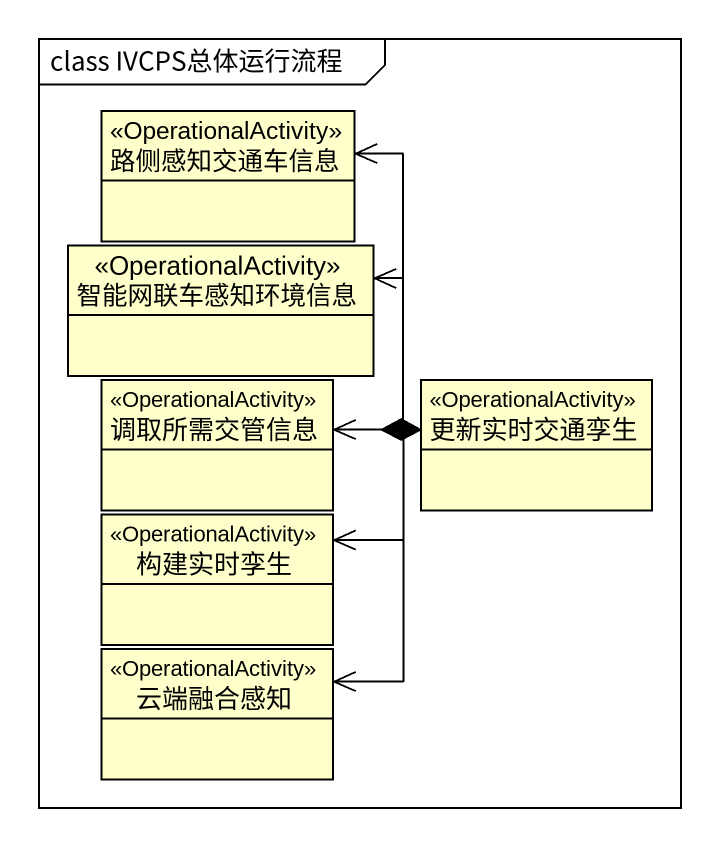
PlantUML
@startuml
mainframe class IVCPS总体运行流程
hide circle
hide empty members
class 路侧感知交通车信息 <<OperationalActivity>>
class 智能网联车感知环境信息 <<OperationalActivity>>
class 调取所需交管信息 <<OperationalActivity>>
class 更新实时交通孪生 <<OperationalActivity>>
class 构建实时孪生 <<OperationalActivity>>
class 云端融合感知 <<OperationalActivity>>
更新实时交通孪生 *-up-> 路侧感知交通车信息
更新实时交通孪生 *-left-> 智能网联车感知环境信息
更新实时交通孪生 *-left-> 调取所需交管信息
更新实时交通孪生 *-left-> 构建实时孪生
更新实时交通孪生 *--> 云端融合感知
@enduml
